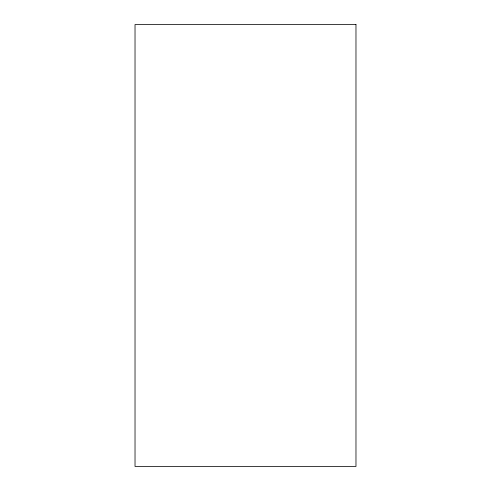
<?xml version="1.0" encoding="UTF-8"?>
<svg xmlns="http://www.w3.org/2000/svg" width="491" height="491" viewBox="0 0 491 491"><rect width="100%" height="100%" fill="white"/><g stroke="black" fill="none" stroke-linecap="round" stroke-linejoin="round"><path stroke-width="0.74" d="M355.975 24.55L135.025 24.55L135.025 466.45L355.975 466.45L355.975 24.55"/></g></svg>
